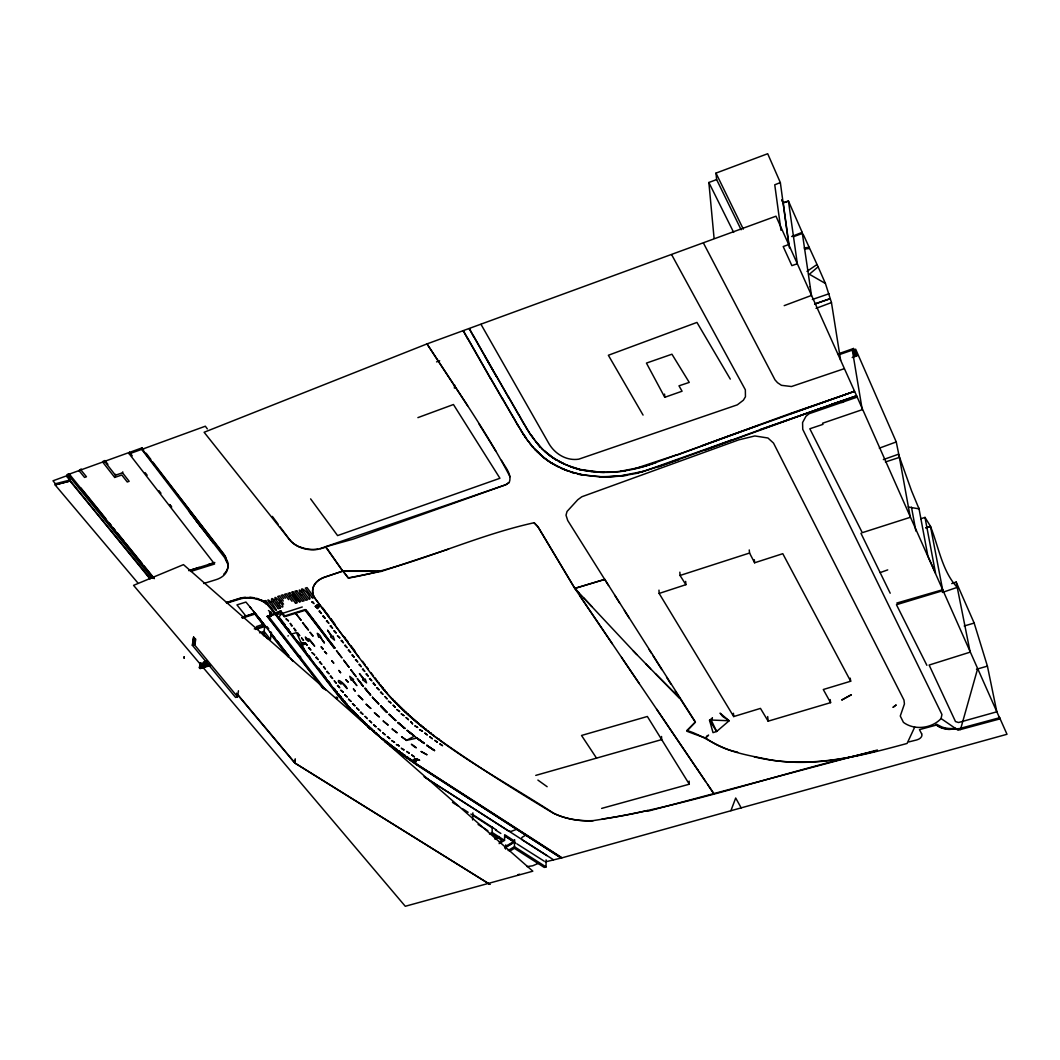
<?xml version="1.0" encoding="UTF-8"?>
<svg xmlns="http://www.w3.org/2000/svg" width="1060" height="1060" viewBox="0 0 1060 1060"><rect width="100%" height="100%" fill="white"/><g stroke="black" fill="none" stroke-linecap="round" stroke-linejoin="round"><path stroke-width="1.5" d="M318.172 605.088L318.901 604.915M302.815 644.718L301.663 643.791M509.396 851.312L514.418 848.344L544.283 867.438L546.046 866.947L546.099 859.872M270.83 613.965L270.79 613.819M269.929 614.654L270.207 614.257M508.111 850.465L514.444 846.728L514.59 839.639M499.114 843.614L504.533 840.381L504.679 834.697L514.564 841.07L504.639 846.98M505.66 849.126L505.752 844.886M489.455 834.034L492.105 832.431L492.277 826.747M472.601 819.963L472.879 812.848M303.306 643.354C305.015 641.631 305.227 646.6 303.293 643.38M469.249 328.799L473.555 336.51M301.596 642.532L302.696 644.016L302.974 643.102M302.948 643.592L302.18 642.983M302.988 642.956L303.24 644.122M317.669 606.426L316.755 605.141L316.092 605.764M463.286 330.972L467.553 338.59M317.788 606.386L317.112 605.975M454.409 388.159L454.594 384.899M318.04 606.082L318.914 606.161M416.235 759.676L417.163 760.312M237.413 694.512L294.733 762.948L489.839 884.371L294.733 762.948L295.25 758.801M294.852 762.869L295.197 760.099M271.44 632.25L270.433 639.445L264.099 631.389L264.868 625.48L255.102 613.064L242.7 616.96M270.313 613.011L270.697 612.309L269.717 616.483M269.863 614.827L269.836 613.965M270.247 613.382L269.478 612.362L270.83 611.925L271.599 612.945L270.247 613.382L271.599 612.918M271.042 612.971L270.684 616.165L269.889 616.43L270.684 612.362L270.856 616.112L270.273 615.396M269.267 615.9L270.671 614.893M255.659 629.468L264.722 626.513L254.943 614.098L255.102 613.064M193.742 637.033L192.297 645.195L235.572 697.427L237.533 696.817L238.447 690.775M208.502 666.051L207.932 663.891M204.62 664.911L205.19 667.071L204.62 664.911L205.388 665.865M204.832 663.706L205.031 662.487L205.812 663.441M201.307 665.932L201.877 668.091L202.076 666.886M200.181 662.844L199.969 664.05L200.764 664.991L199.969 664.05L201.718 663.507L201.519 664.713L199.757 665.256L200.274 662.818L201.055 663.772M203.374 663.003L204.156 663.957L203.586 661.798M210.158 665.548L200.141 668.621L199.346 667.681L199.863 665.23M414.486 760.59L415.891 761.186M237.533 696.817L194.298 644.559L195.371 638.504M193.516 641.406L192.973 644.44L194.974 643.791L195.769 639.26M194.947 643.804L192.827 641.274L193.569 637.087M194.006 637.736L193.503 640.518L194.165 637.683M415.997 760.457L416.103 759.291M417.256 760.206L416.076 759.45M941.068 718.547L941.942 714.506L802.738 429.3L802.579 422.529L805.958 416.315L809.072 413.731L857.196 397.116L999.991 718.879L958.041 730.207L941.068 718.547C931.859 728.512 914.383 730.578 903.438 722.363L900.271 716.03L904.432 703.972L903.981 700.103L773.522 443.093L767.943 438.005L754.853 435.951L738.701 439.874L581.834 496.756L577.779 499.737L567.034 511.476L566.014 515.187L567.723 520.513L608.546 585.504M414.275 760.576L414.275 760.484A1.603 1.06 1.7 0 0 415.308 761.398L416.13 761.106A1.59 1.06 1.7 0 0 415.149 760.325L415.772 760.855M213.564 543.356L141.695 449.36L142.027 447.89M190.747 571.459L214.57 564.026L129.227 453.852L129.572 452.382L142.027 447.863L143.67 450.023M107.882 464.333L104.966 460.596L103.072 461.299L102.833 462.253L114.705 477.437L121.807 474.999L127.24 481.982L129.161 481.319L122.536 472.8L122.761 471.846M114.705 477.437L114.93 476.47M122.536 472.8L115.421 475.238L115.646 474.284M417.481 760.179L416.037 759.768M115.421 475.238L104.741 461.564L104.966 460.596M359.062 657.531L314.502 597.668A23.638 16.602 4.8 0 1 313.561 586.458A23.611 16.443 5.9 0 1 319.378 579.833A23.625 16.483 6.2 0 1 324.89 577.17L342.936 570.969L381.613 571.3L448.618 549.093M80.931 469.964L81.169 468.997L79.036 470.653L84.561 477.424L86.456 476.761L80.931 469.964L79.036 470.653M150.083 579.012L66.793 476.496L67.31 474.496L69.403 473.727L70.424 474.986M152.123 578.349L68.887 475.728L69.403 473.727M55.425 483.757L55.146 484.831L70.132 480.988L70.41 479.915L55.425 483.757L53 480.803L67.058 475.662L69.562 478.855M977.625 668.754L960.492 729.545M322.717 688.006L267.2 616.456L274.871 613.674L267.332 604.597A22.459 15.343 8.1 0 0 239.388 599.192L226.972 603.114M857.196 397.116L775.986 216.2L426.994 343.904L204.116 432.268L289.38 539.46A24.393 17.463 7.5 0 0 317.907 549.345L505.726 484.764L509.237 482.433C512.338 474.376 504.944 466.943 501.486 460.318M317.457 606.36L316.834 605.777M319.298 605.909L319.139 606.797M270.618 615.184L269.333 615.727L269.889 616.43M730.91 810.688L735.693 798.021L741.178 807.866L1007 734.275L999.222 716.798M914.714 727.067L907.108 743.418L905.863 743.789C861.753 755.687 816.16 767.718 770.183 759.848C747.976 755.21 724.258 751.885 705.668 737.972C699.295 735.958 693.054 733.586 686.801 731.201L695.36 721.992L604.783 579.409L574.825 588.393L537.963 526.793L534.121 522.739C470.918 536.638 412.247 566.941 348.329 578.097L342.923 571.128L324.903 577.011A23.638 16.774 6.1 0 0 317.788 580.853A23.598 16.642 5.5 0 0 313.535 586.458A23.625 16.483 6.2 0 0 315.535 599.139L373.372 676.717C419.694 738.184 491.072 772.435 554.115 813.524A58.538 37.299 -1 0 0 593.096 820.625C689.358 806.183 781.525 772.13 876.435 750.891C836.751 761.65 794.762 766.711 754.296 756.853M335.053 690.842L335.689 691.637L278.502 617.423L281.867 613.568L302.272 606.982M302.498 643.976L301.755 642.532M509.237 482.419L505.726 484.764L353.205 539.103L325.804 546.748L342.87 571.274L381.613 571.3L348.356 577.899L342.936 570.969M413.692 759.622L415.096 760.073M414.275 759.066L415.427 759.331M793.304 236.791L802.34 233.412L803.692 235.373L818.108 266.828L809.363 274.248L825.422 283.484L831.464 302.564L840.606 360.201M999.567 717.739L959.525 728.564L949.058 729.465A22.446 13.939 -9.2 0 1 938.749 726.67L936.006 724.762L936.669 724.285L941.77 726.922A21.491 13.396 -9.3 0 0 955.722 728.286M414.248 759.715L414.91 759.251M806.991 271.373L816.531 264.854M413.877 759.755L415.123 760.908M434.52 750.506L426.69 745.339L434.52 750.52A398.282 286.041 -4.2 0 1 426.822 745.26A401.13 288.28 -4.3 0 0 434.494 750.533M404.125 749.791L401.263 748.214L403.741 750.029M439.966 743.961L442.563 745.697L440.046 744.014M499.22 841.985L501.936 840.355L492.105 834.074M495.365 838.99L499.392 836.605M504.626 848L514.537 842.09L504.653 835.744M525.627 835.227L522.58 837.003A3.485 2.16 0.8 0 0 522.5 840.05L546.854 855.566M496.531 830.033L472.76 814.557M494.795 838.924L499.154 836.578M422.503 731.267L419.548 729.651L422.383 731.175M505.726 846.728L511.596 843.8M417.719 727.465L414.791 725.808L417.481 727.279M317.417 606.519L318.649 607.234M410.763 721.661L412.459 723.861M412.618 723.781L410.949 721.82M398.096 722.536L405 728.445L398.136 722.562M538.573 863.251L532.637 865.808L527.045 866.603M403.94 715.606L401.144 713.817L403.9 715.579M129.227 453.852L141.695 449.36M264.165 633.337L262.906 633.893L262.005 632.952M389.232 714.4L395.844 720.522L389.258 714.427M130.115 453.044L129.572 452.342L69.788 473.926M791.674 236.499L802.195 232.365L788.428 201.002L783.181 202.857L789.422 247.934M380.765 705.973L386.767 712.439M816.041 308.367L831.464 302.564M741.139 229.768L716.626 179.577L715.99 173.111L767.692 153.726L780.346 182.572L774.754 184.798L780.968 230.298M714.082 238.341L708.862 182.492L716.626 179.577M784.201 305.638L811.47 295.435L810.211 286.77M417.892 417.627L453.442 404.522L499.936 478.272L337.584 535.591L310.606 498.876M436.561 361.884L439.675 360.744M701.627 445.783L789.965 413.612L854.519 391.365L790.071 413.957M701.64 445.982L728.869 435.965M731.215 440.139L642.771 471.66M704.105 450.261L731.294 440.271M704.185 450.407L820.877 408.246M879.31 448.168L896.256 441.94L855.645 349.151L856.785 355.908L852.2 357.538M102.833 462.253L104.741 461.564M66.793 476.496L68.887 475.728M728.803 436.005L846.211 394.254M757.979 425.497L676.466 455.283M731.228 440.324L760.312 429.671M701.707 445.929L656.273 462.319M678.904 459.377L704.171 450.208M267.2 616.456L274.871 613.674M760.232 429.525L848.252 398.812M760.258 429.724L831.649 404.43M676.373 454.939L635.271 468.533M880.131 572.599L887.723 569.896M658.75 466.559L678.983 459.325M658.83 466.692L678.983 459.51M838.301 353.868L853.486 348.501L856.785 355.908M841.865 402.535L843.548 401.939M883.351 459.589L898.482 454.236L911.56 490.846L919.046 508.866L908.195 506.985M664.766 397.301L682.07 391.219L678.983 385.827L689.252 382.408L671.934 354.212L646.441 363.09L664.766 397.301L664.58 394.095M340.949 690.285L343.387 692.352L340.909 690.298M378.712 703.827L372.404 697.387L378.698 703.813M846.171 394.293L854.453 391.219M302.683 622.591L308.486 629.852M838.526 354.901L852.333 350.131L854.638 355.365L853.486 348.501M844.277 368.681L791.476 386.529L781.445 385.323L777.55 382.713L775.006 379.877L703.522 243.204M848.212 398.838L856.56 395.923L831.61 404.231M856.493 395.777L831.702 404.575M302.537 622.644L308.142 629.945M310.143 632.343L313.124 635.934M309.997 632.396L312.779 636.04M301.557 638.054L303.544 640.425L301.689 638.001M951.721 583.583L956.186 582.046L974.167 623.068L987.417 666.13L996.824 711.803L958.531 722.522L955.497 721.569L929.116 665.057L970.152 652.152L956.186 582.046M812.331 299.49L829.053 293.752M314.608 654.868L312.104 652.695L314.608 654.868M320.067 662.01L319.404 662.235L321.882 664.381L320.067 662.01M942.34 592.434L957.233 587.372C942.075 571.075 938.683 546.682 930.508 526.502L925.844 527.92M278.382 608.718L280.052 608.056M646.348 465.658L656.339 462.266M656.352 462.465C641.274 467.964 625.413 471.925 609.275 471.992M658.817 466.506L637.02 473.317L621.862 475.966M348.064 682.004L345.971 679.778L348.064 682.004M885.391 461.988L899.397 457.39L896.256 441.94M830.192 699.573L830.576 702.647L768.142 721.171L760.471 708.398L733.706 716.56L659.148 593.441L685.873 584.683L685.661 581.383M269.982 616.549L270.777 616.284L270.221 615.582M254.294 628.924L264.868 625.48M302.219 644.4L303.041 644.188M290.652 634.132L275.348 614.297L268.617 616.483L325.579 689.981M783.181 202.857L781.883 200.062L783.181 202.857L788.454 201.161L797.332 263.755L791.873 265.636L783.194 246.543L788.759 244.569L780.359 182.665M192.827 641.274L195.119 643.751M685.873 584.683L680.056 575.461L749.553 553.029L749.248 549.954M749.553 553.029L754.614 562.78L782.783 553.691L850.663 681.236L823.289 689.517L830.576 702.647M192.297 645.195L194.298 644.559M287.869 635.96L288.373 635.801M364.945 688.364A399.236 287.061 -4.3 0 0 370.602 695.121L365.104 688.311A400.15 287.737 -4.3 0 0 370.629 695.108L365.13 688.337M920.848 518.751L924.996 517.413L930.455 526.224L942.804 590.685L896.455 604.717L926.877 665.309M259.554 632.833L264.099 631.389M243.27 617.238L254.996 613.21L263.675 624.141L256.48 626.579L258.282 628.818M925.883 527.681L930.455 526.224M189.541 570.426L199.174 567.405M226.509 602.477L238.937 598.555A23.426 16.006 8.1 0 1 245.324 597.323M226.403 602.795L238.844 598.86A23.545 16.085 8.1 0 1 245.257 597.628L247.523 597.522A23.545 16.085 8.1 0 1 268.127 604.558L290.493 632.582M188.786 570.664L214.822 562.529L207.853 564.702M242.316 617.596L245.43 616.628M242.541 617.98L254.943 614.098M203.719 583.504L216.015 579.688A24.062 16.509 10.6 0 0 227.887 566.411A24.062 16.509 10.8 0 0 227.608 563.801L224.561 557.52L189.329 511.861M241.839 617.609L246.066 616.297L236.963 604.889L245.933 602.067L250.518 607.592M204.686 661.453L206.899 660.777L207.469 662.937M200.075 664.024L207.243 661.811M207.044 663.017L200.141 665.707M208.489 663.719L199.929 666.912M199.346 667.681L209.376 664.593M534.121 522.739L537.963 526.793L574.825 588.393L604.756 579.37M334.099 689.61L333.94 689.411A430.453 309.52 -4.3 0 0 402.177 754.137L416.871 764.538L561.721 857.911L741.178 807.866M292.149 592.036C291.791 593.679 297.635 603.153 300.603 601.616L293.223 591.718L292.149 592.036L299.675 601.868M353.43 688.921L355.259 691.199L353.523 689.053M311.931 601.974L312.607 601.775M301.848 589.161C304.154 587.956 312.581 599.165 309.295 599.298L301.888 589.201M315.27 606.36L317.761 608.559L315.27 606.36M964.202 625.983L974.167 623.068M640.691 467.314L646.414 465.618M896.8 603.06L942.618 589.744M320.12 548.881L325.791 547.159L342.87 571.274M339.876 637.987L337.385 635.748L339.703 637.749M358.704 680.626C351.96 671.245 372.1 697.838 358.704 680.639M295.555 603.233L297.277 602.742L289.883 592.898M336.418 650.747L341.983 657.876L336.59 650.694M976.499 669.258L987.417 666.13M326.573 653.662L324.453 651.41L326.546 653.622M343.612 660.3L349.124 667.363L343.771 660.261M535.764 775.39L661.678 739.602L661.533 736.488M359.565 664.395L358.889 664.58L361.327 666.767L359.565 664.408M350.727 669.761L356.186 676.757L350.886 669.721M601.643 808.409L689.292 784.201L689.119 781.087M561.721 857.911L545.33 861.886M517.876 874.699L519.625 874.222M318.503 607.261L318.053 605.79M318.729 605.26L317.748 605.485M362.745 679.738L363.739 679.473L359.446 673.59L364.229 679.314L365.25 679.062L366.561 682.905L362.825 679.804M647.872 811.192L866.365 752.931M867.941 752.507L877.428 750.016M640.757 467.261L620.935 471.183M636.967 472.985L642.771 471.475L618.126 476.311L599.457 476.788M280.887 611.156L278.29 611.911L281.046 611.196M936.06 725.146L919.457 729.638L921.617 733.758M908.91 741.894L916.622 739.973A7.38 4.611 -7.9 0 0 921.644 733.745M316.569 605.273L316.41 606.002M625.546 470.839C610.454 473.131 594.832 472.972 579.926 469.567M626.751 475.37L604.107 477.132L582.231 474.8M804.288 247.974L809.124 247.258M621.862 475.768C598.092 478.458 572.771 475.94 552.048 463.141M804.474 249.02L809.35 248.53M936.006 724.762L938.696 726.285A22.472 13.952 -9.2 0 0 948.978 729.068L955.775 728.856M301.861 643.513L301.596 644.493A1.709 1.179 4.4 0 0 302.325 645.036C304.207 645.408 301.358 642.121 302.113 644.334M614.217 471.872L604.266 472.283M317.815 605.392C320.928 608.135 318.477 602.65 317.974 605.459M303.981 643.115L302.789 642.572M604.266 472.137L591.798 471.422M600.013 472.349L604.266 472.482M595.919 471.7L579.979 469.421L566.636 465.128M591.838 471.462L583.609 470.256M416.143 759.304L417.468 760.113M582.284 474.84L571.764 472.203M578.137 474.231L582.231 474.986M579.992 469.606L574.308 467.937M579.926 469.752L570.426 466.771M737.614 752.11C719.024 748.784 704.754 735.878 686.867 730.446L695.36 722.204L675.273 691.133M571.764 472.389L574.851 473.383M567.683 470.772L571.843 472.257M570.426 466.572L574.387 467.99M563.655 469.235L567.776 470.825M567.696 470.971L560.607 468.083M570.518 466.625L558.646 461.418M415.507 759.371L416.447 759.768M415.149 759.212L415.944 759.556M563.761 469.288L555.003 465.035M563.96 463.935L566.742 465.181M564.066 463.803L556.023 459.51M564.066 464.002L558.646 461.219M557.931 466.744L551.915 463.26A97.467 75.154 -2.1 0 1 542.826 456.754M555.122 465.101L552.048 463.326A97.255 74.982 -2.1 0 1 542.972 456.833L540.11 454.449M558.779 461.285L552.962 457.708A92.233 71.139 -2.1 0 1 544.866 451.375M413.055 760.961L415.838 762.789L411.108 759.649L413.267 761.08M478.073 824.468L482.008 826.959M426.041 778.013L508.031 830.656A3.551 2.213 1.2 0 0 511.874 831.146L516.551 829.304M544.178 861.144L516.949 843.879M268.458 610.56L269.717 611.368M455.654 804.328L458.423 806.103M462.584 808.753L468.123 812.291M553.519 859.792L424.04 776.715M492.105 832.431L504.533 840.381M514.444 846.728L546.046 866.947M561.681 857.567L416.858 764.207L402.164 753.819A430.386 309.52 -4.3 0 1 390.544 745.101M470.878 814.067L492.754 828.204M483.32 827.794L487.865 830.722M515.743 843.111L504.904 836.101M495.444 829.967L500.85 833.465M553.108 457.589L556.023 459.695M555.877 459.815L552.962 457.907A92.246 71.139 -2.1 0 1 544.866 451.573L539.977 446.724M409.544 759.185L406.815 757.33L415.083 762.895L412.34 761.067M410.962 760.139L412.313 761.04M452.474 802.354L455.19 804.182M438.601 738.727L439.238 739.178M396.109 749.645L406.815 757.317L401.395 753.514M553.108 457.787L547.569 453.442M537.897 780.081L547.145 786.719M413.585 746.2C405.662 739.628 422.463 752.004 413.678 746.253M401.369 753.488L396.082 749.632M433.646 735.163L432.825 734.553M417.004 737.972L424.411 743.404L416.699 738.078M433.659 735.627C471.819 763.12 511.755 788.176 552.035 812.45A58.565 37.922 -1.1 0 0 593.096 820.745M385.734 741.642L395.95 749.526L393.485 747.671M398.176 745.167L396.374 744.517L399.342 746.054L398.255 745.22M390.809 745.63L393.313 747.552M388.225 743.616L390.756 745.591M550.206 455.707L545.025 451.282M409.796 732.327L414.526 736.077L407.067 730.525M407.384 730.419L409.743 732.288M385.668 741.589L388.145 743.55M383.906 739.443L384.687 740.079L383.826 739.376M384.833 741.444L388.556 744.491A431.91 310.659 -4.3 0 1 384.793 741.496M380.633 737.455L383.018 739.429L378.142 735.362L380.474 737.323M542.972 456.648L535.008 449.347M378.168 734.646L379.003 735.348M375.691 733.255L377.996 735.242L373.239 731.108M370.271 729.015L367.913 726.882A431.91 310.659 -4.3 0 0 370.218 729.068M537.447 452.037L540.269 454.541M542.336 449.082L545.025 451.467M303.027 642.585L303.465 643.234M302.736 643.658L302.02 643.261L302.802 644.44M318.185 605.644L318.981 606.386L318.901 605.326M362.679 721.343L363.567 722.204L361.526 720.23M268.087 604.213L276.196 614.018M534.836 449.44L537.606 452.13M362.149 721.476L342.764 701.044L333.118 689.199L275.348 614.297M542.495 449.175L535.923 441.543M380.792 706L387.072 712.32M645.673 663.798L679.712 698.288L655.491 673.723M650.615 668.807L633.111 650.694M355.325 713.102L356.147 713.95M390.371 702.356L388.41 701.163L391.074 703.085L390.477 702.462M353.205 710.862L353.868 711.565M393.379 699.759L392.65 698.977M583.557 597.774L636.742 654.55M584.431 602.61L574.825 588.406L591.758 606.505M574.825 588.406L579.264 593.176M349.336 707.643L350.091 708.464L348.276 706.477M386.754 692.485L386.171 691.796M346.209 703.178L346.991 704.065M343.957 701.601L345.838 703.76L341.876 699.189L343.745 701.362M537.884 444.325L540.136 446.817M532.703 446.71L535.008 449.546M532.517 446.79L542.813 456.94A97.48 75.154 -2.1 0 0 551.915 463.445M539.964 446.909L530.981 435.183M200.565 664.501L133.56 585.358L183.473 564.635L532.835 871.188L405.278 906.274L202.685 667.018M137.654 582.695L55.12 484.937L70.053 481.041L149.751 577.978M236.512 693.187L294.892 762.908M249.922 606.863L253.936 611.885M154.005 578.495L69.311 474.098M200.26 662.911L200.976 663.785M201.718 663.507L202.5 664.461M203.732 666.369L203.175 664.209L206.488 663.189L207.058 665.349M92.631 502.387L80.931 487.971M93.386 503.328L105.814 518.658M109.485 523.189L111.313 525.455M113.142 527.708L114.97 529.96M117.342 532.889L124.418 541.633M125.212 542.601L142.345 563.761M144.226 566.08L154.349 578.575M67.31 474.496L68.304 475.715M259.302 618.616L261.396 621.226M269.916 631.892L288.943 656.193L277.945 642.068M262.138 633.628L264.019 635.987M532.703 446.909L528.066 440.748M530.318 444.021L532.517 446.989M250.823 607.976L251.498 608.824M253.419 611.222L275.096 638.478M535.75 441.623L538.056 444.432M255.778 614.972L264.761 626.606M363.116 686.085L358.863 680.586L359.539 681.474M263.331 633.297L267.584 638.703M278.86 616.827L281.443 620.113M275.202 613.382L276.156 614.615M266.948 626.5L268.75 628.792M276.819 640.677L279.337 643.884M281.947 613.74L276.143 614.376L278.502 617.423M283.855 616.191L280.516 611.911L276.156 613.395L275.706 612.799L280.82 611.037L284.782 615.9L305.147 609.566L305.611 610.176L284.345 616.827L283.669 615.953M281.51 620.206L285.286 625.055M288.214 656.895L270.711 634.383M276.514 603.445L278.449 605.962M288.36 629.017L289.062 629.918M284.186 624.83L287.843 629.521M290.493 658.207L292.878 661.255M288.426 620.829L285.962 618.762L288.439 620.842M278.171 608.44L272.95 601.616M271.254 602.226C258.441 591.122 287.644 625.254 271.307 602.305M289.99 632.29L291.421 634.145L296.482 632.621L305.823 652.88M267.279 616.138L323.764 688.947M279.933 602.252C279.191 599.933 272.804 594.527 275.587 599.404M278.74 603.511C282.053 609.526 285.445 607.115 279.973 602.305M293.686 637.139L295.555 639.551M296.535 640.757L297.476 641.976M299.781 655.915L300.748 657.16M273.705 599.788L276.554 603.498M278.29 605.764L280.118 608.149M298.522 642.148L305.837 651.661M308.831 655.557L310.461 657.677M291.487 633.867L332.933 687.649M195.835 520.367L202.301 528.768M129.572 452.355L132.275 455.866M159.013 490.7L160.974 493.258M281.099 600.941L277.707 596.515L279.442 595.932L283.298 600.98M281.152 601.02L283.55 604.147M318.623 668.317L326.427 678.479M328.587 681.288L330.442 683.7M306.724 653.993L308.221 655.954M310.394 658.764L311.693 660.459M321.286 672.954L323.088 675.299M326.679 679.963L328.057 681.765M328.971 682.945L331.422 686.151M145.167 472.654L147.154 475.251M312.647 601.828L314.012 603.604L311.958 602.027M307.506 611.7L305.532 609.659L318.305 626.447M308.606 614.243L304.856 609.858L334.43 648.362L319.815 628.977M283.683 598.635L281.165 595.349L282.887 594.819L285.445 598.171M527.88 440.827L530.504 444.14M307.532 611.739L313.098 619.04M308.645 614.283L319.789 628.938M290.069 593.136L288.042 593.269L290.082 595.972M292.017 601.298L286.332 593.785L284.61 594.302L288.651 599.615M278.661 603.418L275.361 599.112M273.891 600.026C271.877 596.674 270.115 599.708 272.99 601.669M146.134 453.243L150.825 459.404M533.379 438.495L535.923 441.742M313.071 619L324.241 633.747M321.392 646.825L323.207 649.224L321.048 646.931M340.565 672.649L338.869 670.41L340.604 672.702M152.693 461.868L224.813 556.023L227.86 562.303A24.049 16.509 10.6 0 1 223.845 574.069M318.331 626.486L323.843 633.761M322.425 607.499L325.579 611.686M324.267 633.787L335.092 648.177L327.527 638.65M323.87 633.8L327.5 638.624M326.599 613.051L328.931 616.151M330.906 618.775L331.594 619.689M330.76 618.576L335.265 624.605M290.135 596.025L295.555 603.206M344.235 636.636L345.653 638.557M346.832 640.134L347.985 641.684M355.153 651.33L350.913 645.62M362.56 661.294L365.183 664.845M366.508 666.621L368.35 669.112M371.026 672.702L373.491 676.015M301.292 591.255C297.383 587.227 299.755 593.52 302.153 595.269M302.06 592.315L301.106 591.003M302.113 592.381L307.572 599.788L305.85 600.278L302.193 595.322M272.354 516.405L278.104 524.17M280.026 526.767L289.38 539.394M312.236 597.641L314.462 597.827L307.042 587.624L305.306 588.128L312.356 597.8M207.336 428.916L205.348 426.213L142.146 449.268L223.607 553.691L225.555 556.792L226.919 561.972M324.373 642.532C319.537 638.08 322.478 636.265 317.245 633.31L318.689 637.325C320.981 635.218 324.956 645.818 324.227 642.347M525.402 437.396L528.066 440.947M527.88 441.013L517.85 425.325M533.551 438.615L528.927 432.202M531.179 435.103L533.551 438.416M523.468 434.269L525.588 437.316M523.282 434.335L525.588 437.515M530.981 435.368L523.667 423.43M579.846 595.839L639.246 683.541M697.917 770.143L713.751 793.529L707.576 784.413M584.643 602.928L612.402 643.91M705.615 781.525L621.558 657.412M656.577 709.1L697.851 770.063M596.515 758.125L581.529 735.468L647.355 716.481L689.292 784.201M614.628 595.111L619.517 602.822M624.38 610.481L629.176 618.046M520.765 430.347L523.468 434.454M649.104 649.528L651.542 653.384M652.655 655.133L661.784 669.628M526.515 428.373L529.112 432.334M467.592 405.715L426.994 343.904L431.606 350.86C458.384 392.319 487.229 432.997 510.019 476.722M666.568 677.26L670.794 684.005M479.147 424.199L495.987 451.414M730.287 379.096L696.95 322.425L608.361 355.259L643.062 415.083M502.784 399.037L512.987 416.659M502.586 399.103L512.788 416.712M508.654 397.063L518.817 414.725M508.455 397.129L518.618 414.791M490.634 378.208L502.784 399.223M490.435 378.274L502.586 399.289M496.557 376.22L508.641 397.261M508.455 397.328L484.698 355.855M518.035 425.259L520.95 430.281M523.865 423.377L526.714 428.492M463.485 330.892L467.751 338.511M469.447 328.719L473.754 336.444M512.987 416.461L518.035 425.444M512.788 416.527L517.837 425.51M467.765 338.325L490.634 378.407M467.566 338.392L490.435 378.473M481.028 324.386L549.093 443.915C555.202 454.13 566.716 461.047 578.8 459.166L737.323 404.841L743.365 400.216L745.445 396.758L745.352 389.815L671.709 254.784M518.817 414.526L523.865 423.563M518.618 414.592L523.667 423.629M496.358 376.485L473.555 336.325M473.767 336.258L496.544 376.419M708.862 182.492L733.666 232.392M715.99 173.111L743.298 229.132M860.945 533.286L890.201 593.216M818.108 266.828L825.422 283.484M924.996 517.413L935.529 573.115L927.844 555.904L918.901 508.111M911.494 507.21L915.866 531.047M899.397 457.39L910.288 517.307L862.283 532.676L809.827 428.77L822.984 424.358L822.547 423.245L862.231 409.69L852.333 350.131M802.195 232.365L810.237 286.969M850.226 678.148L850.663 681.236M754.309 559.693L754.614 562.78M767.692 716.56L768.142 721.171M733.44 713.261L733.706 716.56M679.857 572.161L680.056 575.461M658.975 590.129L659.148 593.441M299.569 546.933A24.38 16.629 9.3 0 1 289.459 539.434M317.801 549.093A24.393 17.159 8.1 0 1 299.702 546.761M647.581 810.516A412.287 306.088 1.3 0 1 602.106 819.049M362.123 721.502A431.91 310.659 -4.3 0 1 342.791 701.031M388.013 743.126A430.386 309.52 -4.3 0 1 384.263 740.119M370.974 728.723A430.386 309.52 -4.3 0 1 368.628 726.577M361.765 720.071A430.386 309.52 -4.3 0 1 351.907 710.001M349.787 707.709A430.386 309.52 -4.3 0 1 333.966 688.921M249.869 597.27A23.426 16.006 8.1 0 1 254.427 597.853M256.666 598.357A23.426 16.006 8.1 0 1 258.825 599.019M260.919 599.814A23.426 16.006 8.1 0 1 266.51 602.954M433.646 735.64A381.971 274.076 -4.3 0 1 382.011 687.688M184.162 656.803L184.148 658.154L184.162 656.803M335.675 697.56L336.484 698.46L337.729 697.957L336.921 697.082L335.675 697.586M712.399 718.044L711.18 720.031L709.538 720.204L713.009 732.632L716.639 731.493L729.134 720.76L720.058 713.142L722.615 716.374L729.134 720.76L711.18 720.031L716.639 731.493L709.538 720.204L712.399 718.044M706.887 736.303L705.668 737.932L708.597 735.11L706.887 736.303M895.978 705.085L893.169 707.219L895.978 705.085M419.535 760.232L416.434 758.867L419.535 760.232M421.204 751.54L426.835 754.694L421.204 751.54M851.326 694.75L841.918 699.918L851.326 694.75M411.81 755.051L414.367 756.8L411.81 755.051M406.762 751.513L409.279 753.289L406.762 751.513M401.608 736.806L406.722 740.41L401.634 736.793M434.865 740.437L437.409 742.212L434.905 740.463M391.802 740.609L394.505 742.331L391.802 740.609M429.856 736.832L432.348 738.648L429.856 736.832M416.832 738.012L416.832 738.012A404.257 290.745 -4.3 0 0 424.318 743.457A401.236 288.373 -4.3 0 1 416.832 738.012L414.433 736.236A400.004 287.459 -4.2 0 1 407.199 730.459L407.212 730.446A398.136 286.001 -4.2 0 0 414.407 736.144L406.338 740.423L416.885 738.091M387.39 736.62L389.735 738.542L387.39 736.62M392.187 729.094L397.182 732.831L392.253 729.055M424.927 733.136L427.379 734.991L424.994 733.189M382.753 732.712L385.058 734.673L382.753 732.712M378.208 728.75L380.474 730.737L378.208 728.75M383.243 721.052L387.986 724.96L383.243 721.052M373.597 724.788L375.969 726.749L373.597 724.788M369.383 720.615L371.557 722.681L369.383 720.615M374.471 712.823L379.175 716.825L374.471 712.823M365.117 716.441L367.25 718.534L365.117 716.441M406.166 717.633L408.431 719.634L406.166 717.633M360.943 712.214L360.334 712.479L363.024 714.334L360.943 712.214M366.19 704.277L370.748 708.398L366.19 704.277M356.637 708.014L358.903 710.067L356.637 708.014M396.957 709.604L399.541 711.512L396.957 709.604M352.529 703.694L354.875 705.735L352.529 703.694M393.154 705.218L395.261 707.338L393.22 705.297M358.32 695.466L362.719 699.719L358.32 695.466M386.926 712.373L386.926 712.373A401.939 289.049 -4.3 0 1 380.619 706.026A402.416 289.433 -4.4 0 0 386.913 712.386M348.621 699.269L350.94 701.349L348.621 699.269M344.752 694.803L347.124 696.884L344.752 694.803M385.005 696.592L387.006 698.779L385.005 696.592M295.17 612.773L301 620.087L295.17 612.773M290.308 623.466L291.646 626.089L292.322 625.864L290.308 623.466M294.07 628.341L295.409 630.965L296.084 630.726L294.07 628.341M297.82 633.204L299.159 635.814L299.834 635.576L297.82 633.204M305.399 642.837L304.737 643.075L307.254 645.262L305.412 642.837M316.423 657.253L315.761 657.478L318.252 659.638L316.436 657.253M829.861 298.84L814.597 304.048L829.847 298.774M309.096 647.673L308.433 647.899L310.938 650.072L309.096 647.66M331.86 660.91L333.82 663.229L331.86 660.897M323.552 666.793L325.5 669.112L323.684 666.753M327.288 671.457L326.626 671.682L329.09 673.802L327.301 671.457M265.649 600.583L263.94 601.152L266.06 603.935L267.782 603.352L265.689 600.622M314.555 646.057L309.706 640.452L307.625 639.935L308.685 641.353L306.022 639.511L305.386 636.981L306.459 638.385L309.321 639.087L314.555 646.057M330.879 676.148L330.216 676.373L332.668 678.493L330.879 676.148M334.311 680.865L336.232 683.144L334.311 680.865M381.11 692.167L380.474 692.379L383.044 694.393L381.11 692.167M338.007 685.462L337.345 685.688L339.77 687.781L338.007 685.462M346.898 688.536L342.248 683.17L340.22 682.68L341.24 684.031L338.657 682.256C336.219 676.598 347.455 686.31 346.898 688.536M377.32 687.675L376.671 687.887L379.175 689.941L377.32 687.675M373.637 683.13L372.988 683.316L375.465 685.409L373.637 683.13M296.668 590.698L294.945 591.202L302.405 601.258L304.14 600.782L296.668 590.698M319.63 611.024L318.954 611.236L321.498 613.501L319.643 611.037M323.353 615.966L322.677 616.165L325.208 618.417L323.366 615.979M327.063 620.882L326.387 621.081L328.905 623.333L327.076 620.895M330.746 625.784L330.071 625.983L332.588 628.236L330.76 625.798M334.417 630.673L333.741 630.872L336.245 633.125L334.47 630.753M341.691 640.425L341.015 640.611L343.493 642.85L341.744 640.505M345.295 645.262L344.632 645.46L347.097 647.673L345.308 645.275M370.086 678.506L369.423 678.692L371.848 680.825L370.086 678.519M348.886 650.085L348.223 650.27L350.675 652.483L348.899 650.098M352.463 654.881L351.801 655.067L354.252 657.266L352.529 654.947M356.027 659.651L355.352 659.837L357.79 662.023L356.08 659.731M327.619 630.316L331.608 636.57L330.587 636.848L334.536 640.16L333.131 636.146L332.111 636.424L327.619 630.316M363.09 669.125L362.414 669.31L364.839 671.483L363.09 669.138M366.588 673.829L365.925 674.014L368.337 676.174L366.601 673.842M352.079 679.897L351.085 680.176L349.747 676.32L353.576 679.5L352.583 679.765L356.875 685.595L352.079 679.897M457.947 791.303L401.501 754.296A431.91 310.659 -4.3 0 1 389.841 745.485L416.235 764.604L560.859 857.805L457.947 791.303M410.525 759.251L409.425 758.51L410.525 759.251M407.888 757.449L406.709 756.641L407.888 757.449M405.251 755.621L404.072 754.799L405.251 755.621M402.628 753.766L401.462 752.931L402.628 753.766M400.017 751.885L398.891 751.063L400.017 751.885M397.434 749.976L396.321 749.168L397.434 749.976M431.208 733.361L430.254 732.632L431.208 733.361M394.863 748.055L393.777 747.247L394.863 748.055M428.823 731.546L427.723 730.711L428.823 731.546M392.306 746.121L391.259 745.299L392.306 746.121M426.451 729.717L425.338 728.856L426.451 729.717M389.802 744.16L388.742 743.338L389.802 744.16M424.079 727.862L423.006 727.001L424.079 727.862M387.298 742.185L386.264 741.364L387.298 742.185M421.734 725.981L420.688 725.12L421.734 725.981M385.562 741.483L383.15 739.535L385.562 741.483M419.416 724.086L418.356 723.198L419.416 724.086M417.136 722.178L416.076 721.277L417.136 722.178M414.871 720.244L413.811 719.342L414.871 720.244M376.631 733.321L375.664 732.473L376.631 733.321M412.618 718.296L411.598 717.381L412.618 718.296M374.273 731.241L373.279 730.366L374.273 731.241M373.093 730.976L370.828 728.949L373.093 730.976M410.392 716.322L409.372 715.394L410.392 716.322M371.941 729.174L370.907 728.233L371.941 729.174M370.656 728.803L368.43 726.762L370.656 728.803M408.219 714.347L407.199 713.42L408.219 714.347M369.635 727.067L368.602 726.113L369.635 727.067M368.244 726.603L366.098 724.603L368.244 726.603M406.02 712.32L405.039 711.406L406.02 712.32M367.33 724.947L366.323 723.993L367.33 724.947M365.885 724.391L363.739 722.363L365.885 724.391M403.886 710.306L402.906 709.365L403.886 710.306M365.077 722.814L364.057 721.833L365.077 722.814M401.767 708.279L400.799 707.325L401.767 708.279M362.825 720.641L361.844 719.674L362.825 720.641M361.275 719.978L359.128 717.858L361.275 719.978M399.673 706.212L398.719 705.258L399.673 706.212M360.612 718.455L359.632 717.487L360.612 718.455M358.995 717.726L356.915 715.633L358.995 717.726M358.386 716.229L357.472 715.301L358.386 716.229M397.579 704.105L396.665 703.191L397.579 704.105M356.69 715.394L354.663 713.327L356.69 715.394M395.473 701.958L394.638 701.097L395.473 701.958M354.477 713.128L352.49 711.048L354.477 713.128M352.238 710.77L350.303 708.703L352.238 710.77M347.958 706.132L346.037 703.972L347.958 706.132M344.977 701.773L344.129 700.779L344.977 701.773M384.912 690.351L384.157 689.464L384.912 690.351M342.99 699.454L342.128 698.434L342.99 699.454M383.058 688.152L382.249 687.185L383.058 688.152M341.665 698.938L339.889 696.817L341.665 698.938M341.029 697.122L340.167 696.076L341.029 697.122M381.216 685.939L380.408 684.946L381.216 685.939M339.637 696.499L337.875 694.366L339.637 696.499M339.107 694.777L338.219 693.69L339.107 694.777M337.636 694.075L335.861 691.862L337.636 694.075M379.4 683.7L378.606 682.693L379.4 683.7M337.173 692.392L336.338 691.332L337.173 692.392M377.625 681.461L376.843 680.44L377.625 681.461M335.291 690.007L334.085 688.43L335.291 690.007M171.535 506.945L169.653 504.507L171.601 507.038M375.876 679.182L375.094 678.161L375.876 679.182M397.937 722.602A402.124 289.142 -4.3 0 0 404.841 728.525A399.501 287.127 -4.3 0 1 397.924 722.615M372.55 697.334A401.025 288.386 -4.3 0 0 378.552 703.893A400.627 288.108 -4.3 0 1 372.55 697.334M389.073 714.453A399.103 286.876 -4.3 0 0 395.698 720.588A400.667 288.042 -4.3 0 1 389.113 714.44"/></g></svg>
